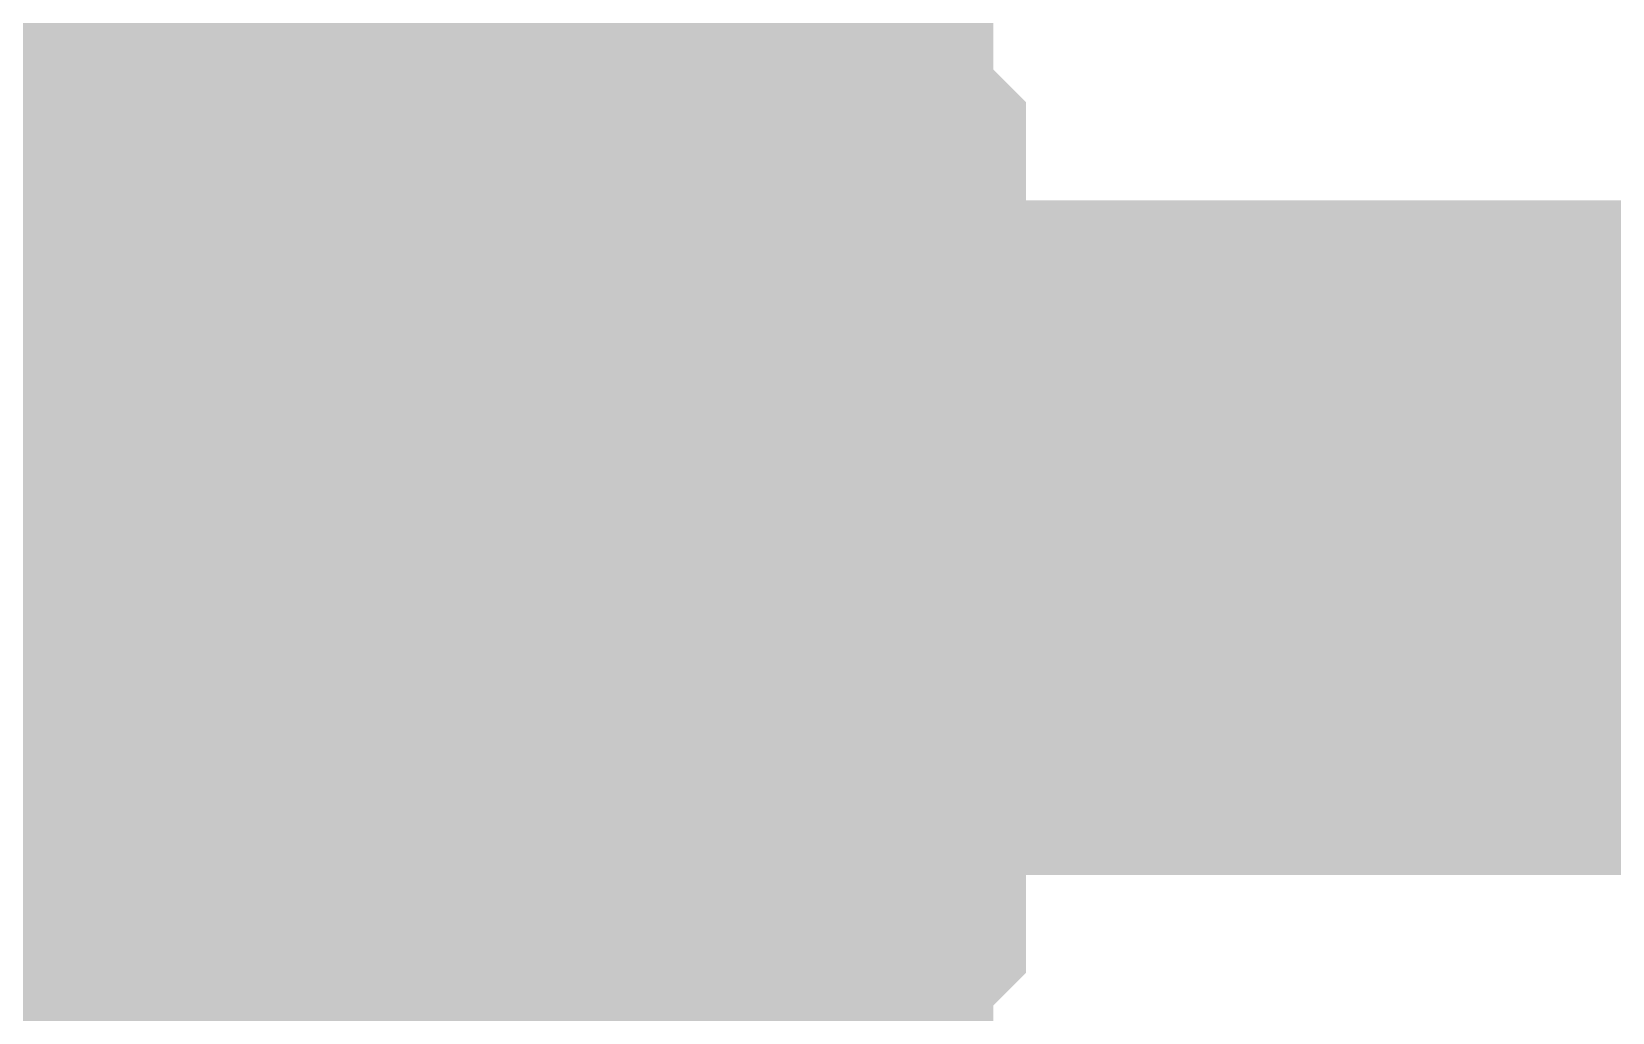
# Model space of a CAD drawing. Header units: inches. Extents: x 0 to 31.5, y 0 to 22.3.
# Drawn here: x 16.50787 to 16.53551, y 7.09138 to 7.10853 of the extents above; entities that cross this region are included whole.
import ezdxf

# ---------------------------------------------------------------- set-up
doc = ezdxf.new("R2010")
doc.units = ezdxf.units.IN
doc.header["$MEASUREMENT"] = 0
doc.layers.add('Sheet', color=255, linetype='Continuous')

msp = doc.modelspace()

# ---------------------------------------------------------------- linework, layer by layer
at = {"layer": 'Sheet'}
for points in [[(16.513615, 7.114614, 0.0118, 0.0118, 0), (16.51419, 7.11404, 0.0118, 0.0118, 0), (16.514764, 7.112891, 0.0118, 0.0118, 0), (16.515338, 7.112317, 0.0118, 0.0118, 0), (16.515912, 7.111743, 0.0118, 0.0118, 0), (16.516486, 7.110594, 0.0118, 0.0118, 0), (16.51706, 7.11002, 0.0118, 0.0118, 0), (16.517635, 7.109446, 0.0118, 0.0118, 0), (16.518209, 7.108297, 0.0118, 0.0118, 0), (16.518209, 7.107149, 0.0118, 0.0118, 0), (16.518783, 7.106574, 0.0118, 0.0118, 0), (16.518783, 7.105426, 0.0118, 0.0118, 0), (16.519357, 7.104852, 0.0118, 0.0118, 0), (16.519357, 7.103703, 0.0118, 0.0118, 0), (16.519931, 7.102555, 0.0118, 0.0118, 0), (16.519931, 7.10198, 0.0118, 0.0118, 0), (16.519931, 7.100832, 0.0118, 0.0118, 0), (16.519931, 7.099683, 0.0118, 0.0118, 0)], [(16.513615, 7.114614, 0.0118, 0.0118, 0), (16.51419, 7.11404, 0.0118, 0.0118, 0), (16.514764, 7.112891, 0.0118, 0.0118, 0), (16.515338, 7.112317, 0.0118, 0.0118, 0), (16.515912, 7.111743, 0.0118, 0.0118, 0), (16.516486, 7.110594, 0.0118, 0.0118, 0), (16.51706, 7.11002, 0.0118, 0.0118, 0), (16.517635, 7.109446, 0.0118, 0.0118, 0), (16.518209, 7.108297, 0.0118, 0.0118, 0), (16.518209, 7.107149, 0.0118, 0.0118, 0), (16.518783, 7.106574, 0.0118, 0.0118, 0), (16.518783, 7.105426, 0.0118, 0.0118, 0), (16.519357, 7.104852, 0.0118, 0.0118, 0), (16.519357, 7.103703, 0.0118, 0.0118, 0), (16.519931, 7.102555, 0.0118, 0.0118, 0), (16.519931, 7.10198, 0.0118, 0.0118, 0), (16.519931, 7.100832, 0.0118, 0.0118, 0), (16.519931, 7.099683, 0.0118, 0.0118, 0)], [(16.513615, 7.114614, 0.0118, 0.0118, 0), (16.51419, 7.11404, 0.0118, 0.0118, 0), (16.514764, 7.112891, 0.0118, 0.0118, 0), (16.515338, 7.112317, 0.0118, 0.0118, 0), (16.515912, 7.111743, 0.0118, 0.0118, 0), (16.516486, 7.110594, 0.0118, 0.0118, 0), (16.51706, 7.11002, 0.0118, 0.0118, 0), (16.517635, 7.109446, 0.0118, 0.0118, 0), (16.518209, 7.108297, 0.0118, 0.0118, 0), (16.518209, 7.107149, 0.0118, 0.0118, 0), (16.518783, 7.106574, 0.0118, 0.0118, 0), (16.518783, 7.105426, 0.0118, 0.0118, 0), (16.519357, 7.104852, 0.0118, 0.0118, 0), (16.519357, 7.103703, 0.0118, 0.0118, 0), (16.519931, 7.102555, 0.0118, 0.0118, 0), (16.519931, 7.10198, 0.0118, 0.0118, 0), (16.519931, 7.100832, 0.0118, 0.0118, 0), (16.519931, 7.099683, 0.0118, 0.0118, 0)], [(16.513615, 7.114614, 0.0118, 0.0118, 0), (16.51419, 7.11404, 0.0118, 0.0118, 0), (16.514764, 7.112891, 0.0118, 0.0118, 0), (16.515338, 7.112317, 0.0118, 0.0118, 0), (16.515912, 7.111743, 0.0118, 0.0118, 0), (16.516486, 7.110594, 0.0118, 0.0118, 0), (16.51706, 7.11002, 0.0118, 0.0118, 0), (16.517635, 7.109446, 0.0118, 0.0118, 0), (16.518209, 7.108297, 0.0118, 0.0118, 0), (16.518209, 7.107149, 0.0118, 0.0118, 0), (16.518783, 7.106574, 0.0118, 0.0118, 0), (16.518783, 7.105426, 0.0118, 0.0118, 0), (16.519357, 7.104852, 0.0118, 0.0118, 0), (16.519357, 7.103703, 0.0118, 0.0118, 0), (16.519931, 7.102555, 0.0118, 0.0118, 0), (16.519931, 7.10198, 0.0118, 0.0118, 0), (16.519931, 7.100832, 0.0118, 0.0118, 0), (16.519931, 7.099683, 0.0118, 0.0118, 0)], [(16.513615, 7.114614, 0.0118, 0.0118, 0), (16.51419, 7.11404, 0.0118, 0.0118, 0), (16.514764, 7.112891, 0.0118, 0.0118, 0), (16.515338, 7.112317, 0.0118, 0.0118, 0), (16.515912, 7.111743, 0.0118, 0.0118, 0), (16.516486, 7.110594, 0.0118, 0.0118, 0), (16.51706, 7.11002, 0.0118, 0.0118, 0), (16.517635, 7.109446, 0.0118, 0.0118, 0), (16.518209, 7.108297, 0.0118, 0.0118, 0), (16.518209, 7.107149, 0.0118, 0.0118, 0), (16.518783, 7.106574, 0.0118, 0.0118, 0), (16.518783, 7.105426, 0.0118, 0.0118, 0), (16.519357, 7.104852, 0.0118, 0.0118, 0), (16.519357, 7.103703, 0.0118, 0.0118, 0), (16.519931, 7.102555, 0.0118, 0.0118, 0), (16.519931, 7.10198, 0.0118, 0.0118, 0), (16.519931, 7.100832, 0.0118, 0.0118, 0), (16.519931, 7.099683, 0.0118, 0.0118, 0)], [(16.513615, 7.114614, 0.0118, 0.0118, 0), (16.51419, 7.11404, 0.0118, 0.0118, 0), (16.514764, 7.112891, 0.0118, 0.0118, 0), (16.515338, 7.112317, 0.0118, 0.0118, 0), (16.515912, 7.111743, 0.0118, 0.0118, 0), (16.516486, 7.110594, 0.0118, 0.0118, 0), (16.51706, 7.11002, 0.0118, 0.0118, 0), (16.517635, 7.109446, 0.0118, 0.0118, 0), (16.518209, 7.108297, 0.0118, 0.0118, 0), (16.518209, 7.107149, 0.0118, 0.0118, 0), (16.518783, 7.106574, 0.0118, 0.0118, 0), (16.518783, 7.105426, 0.0118, 0.0118, 0), (16.519357, 7.104852, 0.0118, 0.0118, 0), (16.519357, 7.103703, 0.0118, 0.0118, 0), (16.519931, 7.102555, 0.0118, 0.0118, 0), (16.519931, 7.10198, 0.0118, 0.0118, 0), (16.519931, 7.100832, 0.0118, 0.0118, 0), (16.519931, 7.099683, 0.0118, 0.0118, 0)], [(16.513615, 7.114614, 0.0118, 0.0118, 0), (16.51419, 7.11404, 0.0118, 0.0118, 0), (16.514764, 7.112891, 0.0118, 0.0118, 0), (16.515338, 7.112317, 0.0118, 0.0118, 0), (16.515912, 7.111743, 0.0118, 0.0118, 0), (16.516486, 7.110594, 0.0118, 0.0118, 0), (16.51706, 7.11002, 0.0118, 0.0118, 0), (16.517635, 7.109446, 0.0118, 0.0118, 0), (16.518209, 7.108297, 0.0118, 0.0118, 0), (16.518209, 7.107149, 0.0118, 0.0118, 0), (16.518783, 7.106574, 0.0118, 0.0118, 0), (16.518783, 7.105426, 0.0118, 0.0118, 0), (16.519357, 7.104852, 0.0118, 0.0118, 0), (16.519357, 7.103703, 0.0118, 0.0118, 0), (16.519931, 7.102555, 0.0118, 0.0118, 0), (16.519931, 7.10198, 0.0118, 0.0118, 0), (16.519931, 7.100832, 0.0118, 0.0118, 0), (16.519931, 7.099683, 0.0118, 0.0118, 0)], [(16.513615, 7.114614, 0.0118, 0.0118, 0), (16.51419, 7.11404, 0.0118, 0.0118, 0), (16.514764, 7.112891, 0.0118, 0.0118, 0), (16.515338, 7.112317, 0.0118, 0.0118, 0), (16.515912, 7.111743, 0.0118, 0.0118, 0), (16.516486, 7.110594, 0.0118, 0.0118, 0), (16.51706, 7.11002, 0.0118, 0.0118, 0), (16.517635, 7.109446, 0.0118, 0.0118, 0), (16.518209, 7.108297, 0.0118, 0.0118, 0), (16.518209, 7.107149, 0.0118, 0.0118, 0), (16.518783, 7.106574, 0.0118, 0.0118, 0), (16.518783, 7.105426, 0.0118, 0.0118, 0), (16.519357, 7.104852, 0.0118, 0.0118, 0), (16.519357, 7.103703, 0.0118, 0.0118, 0), (16.519931, 7.102555, 0.0118, 0.0118, 0), (16.519931, 7.10198, 0.0118, 0.0118, 0), (16.519931, 7.100832, 0.0118, 0.0118, 0), (16.519931, 7.099683, 0.0118, 0.0118, 0)], [(16.516486, 7.110594, 0.0039, 0.0039, 0), (16.51706, 7.11002, 0.0039, 0.0039, 0), (16.517635, 7.109446, 0.0039, 0.0039, 0), (16.518209, 7.108297, 0.0039, 0.0039, 0), (16.518209, 7.107149, 0.0039, 0.0039, 0), (16.518783, 7.106574, 0.0039, 0.0039, 0), (16.518783, 7.105426, 0.0039, 0.0039, 0), (16.519357, 7.104852, 0.0039, 0.0039, 0), (16.519357, 7.103703, 0.0039, 0.0039, 0), (16.519931, 7.102555, 0.0039, 0.0039, 0), (16.519931, 7.10198, 0.0039, 0.0039, 0), (16.519931, 7.100832, 0.0039, 0.0039, 0), (16.519931, 7.099683, 0.0039, 0.0039, 0)], [(16.516486, 7.110594, 0.0039, 0.0039, 0), (16.51706, 7.11002, 0.0039, 0.0039, 0), (16.517635, 7.109446, 0.0039, 0.0039, 0), (16.518209, 7.108297, 0.0039, 0.0039, 0), (16.518209, 7.107149, 0.0039, 0.0039, 0), (16.518783, 7.106574, 0.0039, 0.0039, 0), (16.518783, 7.105426, 0.0039, 0.0039, 0), (16.519357, 7.104852, 0.0039, 0.0039, 0), (16.519357, 7.103703, 0.0039, 0.0039, 0), (16.519931, 7.102555, 0.0039, 0.0039, 0), (16.519931, 7.10198, 0.0039, 0.0039, 0), (16.519931, 7.100832, 0.0039, 0.0039, 0), (16.519931, 7.099683, 0.0039, 0.0039, 0)], [(16.516486, 7.110594, 0.0039, 0.0039, 0), (16.51706, 7.11002, 0.0039, 0.0039, 0), (16.517635, 7.109446, 0.0039, 0.0039, 0), (16.518209, 7.108297, 0.0039, 0.0039, 0), (16.518209, 7.107149, 0.0039, 0.0039, 0), (16.518783, 7.106574, 0.0039, 0.0039, 0), (16.518783, 7.105426, 0.0039, 0.0039, 0), (16.519357, 7.104852, 0.0039, 0.0039, 0), (16.519357, 7.103703, 0.0039, 0.0039, 0), (16.519931, 7.102555, 0.0039, 0.0039, 0), (16.519931, 7.10198, 0.0039, 0.0039, 0), (16.519931, 7.100832, 0.0039, 0.0039, 0), (16.519931, 7.099683, 0.0039, 0.0039, 0)], [(16.516486, 7.110594, 0.0039, 0.0039, 0), (16.51706, 7.11002, 0.0039, 0.0039, 0), (16.517635, 7.109446, 0.0039, 0.0039, 0), (16.518209, 7.108297, 0.0039, 0.0039, 0), (16.518209, 7.107149, 0.0039, 0.0039, 0), (16.518783, 7.106574, 0.0039, 0.0039, 0), (16.518783, 7.105426, 0.0039, 0.0039, 0), (16.519357, 7.104852, 0.0039, 0.0039, 0), (16.519357, 7.103703, 0.0039, 0.0039, 0), (16.519931, 7.102555, 0.0039, 0.0039, 0), (16.519931, 7.10198, 0.0039, 0.0039, 0), (16.519931, 7.100832, 0.0039, 0.0039, 0), (16.519931, 7.099683, 0.0039, 0.0039, 0)], [(16.516486, 7.110594, 0.0039, 0.0039, 0), (16.51706, 7.11002, 0.0039, 0.0039, 0), (16.517635, 7.109446, 0.0039, 0.0039, 0), (16.518209, 7.108297, 0.0039, 0.0039, 0), (16.518209, 7.107149, 0.0039, 0.0039, 0), (16.518783, 7.106574, 0.0039, 0.0039, 0), (16.518783, 7.105426, 0.0039, 0.0039, 0), (16.519357, 7.104852, 0.0039, 0.0039, 0), (16.519357, 7.103703, 0.0039, 0.0039, 0), (16.519931, 7.102555, 0.0039, 0.0039, 0), (16.519931, 7.10198, 0.0039, 0.0039, 0), (16.519931, 7.100832, 0.0039, 0.0039, 0), (16.519931, 7.099683, 0.0039, 0.0039, 0)], [(16.516486, 7.110594, 0.0039, 0.0039, 0), (16.51706, 7.11002, 0.0039, 0.0039, 0), (16.517635, 7.109446, 0.0039, 0.0039, 0), (16.518209, 7.108297, 0.0039, 0.0039, 0), (16.518209, 7.107149, 0.0039, 0.0039, 0), (16.518783, 7.106574, 0.0039, 0.0039, 0), (16.518783, 7.105426, 0.0039, 0.0039, 0), (16.519357, 7.104852, 0.0039, 0.0039, 0), (16.519357, 7.103703, 0.0039, 0.0039, 0), (16.519931, 7.102555, 0.0039, 0.0039, 0), (16.519931, 7.10198, 0.0039, 0.0039, 0), (16.519931, 7.100832, 0.0039, 0.0039, 0), (16.519931, 7.099683, 0.0039, 0.0039, 0)], [(16.516486, 7.110594, 0.0039, 0.0039, 0), (16.51706, 7.11002, 0.0039, 0.0039, 0), (16.517635, 7.109446, 0.0039, 0.0039, 0), (16.518209, 7.108297, 0.0039, 0.0039, 0), (16.518209, 7.107149, 0.0039, 0.0039, 0), (16.518783, 7.106574, 0.0039, 0.0039, 0), (16.518783, 7.105426, 0.0039, 0.0039, 0), (16.519357, 7.104852, 0.0039, 0.0039, 0), (16.519357, 7.103703, 0.0039, 0.0039, 0), (16.519931, 7.102555, 0.0039, 0.0039, 0), (16.519931, 7.10198, 0.0039, 0.0039, 0), (16.519931, 7.100832, 0.0039, 0.0039, 0), (16.519931, 7.099683, 0.0039, 0.0039, 0)], [(16.516486, 7.110594, 0.0039, 0.0039, 0), (16.51706, 7.11002, 0.0039, 0.0039, 0), (16.517635, 7.109446, 0.0039, 0.0039, 0), (16.518209, 7.108297, 0.0039, 0.0039, 0), (16.518209, 7.107149, 0.0039, 0.0039, 0), (16.518783, 7.106574, 0.0039, 0.0039, 0), (16.518783, 7.105426, 0.0039, 0.0039, 0), (16.519357, 7.104852, 0.0039, 0.0039, 0), (16.519357, 7.103703, 0.0039, 0.0039, 0), (16.519931, 7.102555, 0.0039, 0.0039, 0), (16.519931, 7.10198, 0.0039, 0.0039, 0), (16.519931, 7.100832, 0.0039, 0.0039, 0), (16.519931, 7.099683, 0.0039, 0.0039, 0)], [(16.499836, 7.099683, 0.0118, 0.0118, 0), (17.300197, 7.099683, 0.0118, 0.0118, 0)], [(16.519931, 7.099683, 0.0118, 0.0118, 0), (16.519931, 7.098535, 0.0118, 0.0118, 0), (16.519931, 7.097386, 0.0118, 0.0118, 0), (16.519931, 7.096812, 0.0118, 0.0118, 0), (16.519357, 7.095663, 0.0118, 0.0118, 0), (16.519357, 7.094515, 0.0118, 0.0118, 0), (16.518783, 7.093941, 0.0118, 0.0118, 0), (16.518783, 7.092792, 0.0118, 0.0118, 0), (16.518209, 7.092218, 0.0118, 0.0118, 0), (16.518209, 7.091069, 0.0118, 0.0118, 0), (16.517635, 7.089921, 0.0118, 0.0118, 0), (16.51706, 7.089346, 0.0118, 0.0118, 0), (16.516486, 7.088772, 0.0118, 0.0118, 0), (16.515912, 7.087624, 0.0118, 0.0118, 0), (16.515338, 7.087049, 0.0118, 0.0118, 0), (16.514764, 7.086475, 0.0118, 0.0118, 0), (16.51419, 7.085327, 0.0118, 0.0118, 0)], [(16.519931, 7.099683, 0.0118, 0.0118, 0), (16.519931, 7.098535, 0.0118, 0.0118, 0), (16.519931, 7.097386, 0.0118, 0.0118, 0), (16.519931, 7.096812, 0.0118, 0.0118, 0), (16.519357, 7.095663, 0.0118, 0.0118, 0), (16.519357, 7.094515, 0.0118, 0.0118, 0), (16.518783, 7.093941, 0.0118, 0.0118, 0), (16.518783, 7.092792, 0.0118, 0.0118, 0), (16.518209, 7.092218, 0.0118, 0.0118, 0), (16.518209, 7.091069, 0.0118, 0.0118, 0), (16.517635, 7.089921, 0.0118, 0.0118, 0), (16.51706, 7.089346, 0.0118, 0.0118, 0), (16.516486, 7.088772, 0.0118, 0.0118, 0), (16.515912, 7.087624, 0.0118, 0.0118, 0), (16.515338, 7.087049, 0.0118, 0.0118, 0), (16.514764, 7.086475, 0.0118, 0.0118, 0), (16.51419, 7.085327, 0.0118, 0.0118, 0)], [(16.519931, 7.099683, 0.0118, 0.0118, 0), (16.519931, 7.098535, 0.0118, 0.0118, 0), (16.519931, 7.097386, 0.0118, 0.0118, 0), (16.519931, 7.096812, 0.0118, 0.0118, 0), (16.519357, 7.095663, 0.0118, 0.0118, 0), (16.519357, 7.094515, 0.0118, 0.0118, 0), (16.518783, 7.093941, 0.0118, 0.0118, 0), (16.518783, 7.092792, 0.0118, 0.0118, 0), (16.518209, 7.092218, 0.0118, 0.0118, 0), (16.518209, 7.091069, 0.0118, 0.0118, 0), (16.517635, 7.089921, 0.0118, 0.0118, 0), (16.51706, 7.089346, 0.0118, 0.0118, 0), (16.516486, 7.088772, 0.0118, 0.0118, 0), (16.515912, 7.087624, 0.0118, 0.0118, 0), (16.515338, 7.087049, 0.0118, 0.0118, 0), (16.514764, 7.086475, 0.0118, 0.0118, 0), (16.51419, 7.085327, 0.0118, 0.0118, 0)], [(16.519931, 7.099683, 0.0118, 0.0118, 0), (16.519931, 7.098535, 0.0118, 0.0118, 0), (16.519931, 7.097386, 0.0118, 0.0118, 0), (16.519931, 7.096812, 0.0118, 0.0118, 0), (16.519357, 7.095663, 0.0118, 0.0118, 0), (16.519357, 7.094515, 0.0118, 0.0118, 0), (16.518783, 7.093941, 0.0118, 0.0118, 0), (16.518783, 7.092792, 0.0118, 0.0118, 0), (16.518209, 7.092218, 0.0118, 0.0118, 0), (16.518209, 7.091069, 0.0118, 0.0118, 0), (16.517635, 7.089921, 0.0118, 0.0118, 0), (16.51706, 7.089346, 0.0118, 0.0118, 0), (16.516486, 7.088772, 0.0118, 0.0118, 0), (16.515912, 7.087624, 0.0118, 0.0118, 0), (16.515338, 7.087049, 0.0118, 0.0118, 0), (16.514764, 7.086475, 0.0118, 0.0118, 0), (16.51419, 7.085327, 0.0118, 0.0118, 0)], [(16.519931, 7.099683, 0.0118, 0.0118, 0), (16.519931, 7.098535, 0.0118, 0.0118, 0), (16.519931, 7.097386, 0.0118, 0.0118, 0), (16.519931, 7.096812, 0.0118, 0.0118, 0), (16.519357, 7.095663, 0.0118, 0.0118, 0), (16.519357, 7.094515, 0.0118, 0.0118, 0), (16.518783, 7.093941, 0.0118, 0.0118, 0), (16.518783, 7.092792, 0.0118, 0.0118, 0), (16.518209, 7.092218, 0.0118, 0.0118, 0), (16.518209, 7.091069, 0.0118, 0.0118, 0), (16.517635, 7.089921, 0.0118, 0.0118, 0), (16.51706, 7.089346, 0.0118, 0.0118, 0), (16.516486, 7.088772, 0.0118, 0.0118, 0), (16.515912, 7.087624, 0.0118, 0.0118, 0), (16.515338, 7.087049, 0.0118, 0.0118, 0), (16.514764, 7.086475, 0.0118, 0.0118, 0), (16.51419, 7.085327, 0.0118, 0.0118, 0)], [(16.519931, 7.099683, 0.0118, 0.0118, 0), (16.519931, 7.098535, 0.0118, 0.0118, 0), (16.519931, 7.097386, 0.0118, 0.0118, 0), (16.519931, 7.096812, 0.0118, 0.0118, 0), (16.519357, 7.095663, 0.0118, 0.0118, 0), (16.519357, 7.094515, 0.0118, 0.0118, 0), (16.518783, 7.093941, 0.0118, 0.0118, 0), (16.518783, 7.092792, 0.0118, 0.0118, 0), (16.518209, 7.092218, 0.0118, 0.0118, 0), (16.518209, 7.091069, 0.0118, 0.0118, 0), (16.517635, 7.089921, 0.0118, 0.0118, 0), (16.51706, 7.089346, 0.0118, 0.0118, 0), (16.516486, 7.088772, 0.0118, 0.0118, 0), (16.515912, 7.087624, 0.0118, 0.0118, 0), (16.515338, 7.087049, 0.0118, 0.0118, 0), (16.514764, 7.086475, 0.0118, 0.0118, 0), (16.51419, 7.085327, 0.0118, 0.0118, 0)], [(16.519931, 7.099683, 0.0118, 0.0118, 0), (16.519931, 7.098535, 0.0118, 0.0118, 0), (16.519931, 7.097386, 0.0118, 0.0118, 0), (16.519931, 7.096812, 0.0118, 0.0118, 0), (16.519357, 7.095663, 0.0118, 0.0118, 0), (16.519357, 7.094515, 0.0118, 0.0118, 0), (16.518783, 7.093941, 0.0118, 0.0118, 0), (16.518783, 7.092792, 0.0118, 0.0118, 0), (16.518209, 7.092218, 0.0118, 0.0118, 0), (16.518209, 7.091069, 0.0118, 0.0118, 0), (16.517635, 7.089921, 0.0118, 0.0118, 0), (16.51706, 7.089346, 0.0118, 0.0118, 0), (16.516486, 7.088772, 0.0118, 0.0118, 0), (16.515912, 7.087624, 0.0118, 0.0118, 0), (16.515338, 7.087049, 0.0118, 0.0118, 0), (16.514764, 7.086475, 0.0118, 0.0118, 0), (16.51419, 7.085327, 0.0118, 0.0118, 0)], [(16.519931, 7.099683, 0.0118, 0.0118, 0), (16.519931, 7.098535, 0.0118, 0.0118, 0), (16.519931, 7.097386, 0.0118, 0.0118, 0), (16.519931, 7.096812, 0.0118, 0.0118, 0), (16.519357, 7.095663, 0.0118, 0.0118, 0), (16.519357, 7.094515, 0.0118, 0.0118, 0), (16.518783, 7.093941, 0.0118, 0.0118, 0), (16.518783, 7.092792, 0.0118, 0.0118, 0), (16.518209, 7.092218, 0.0118, 0.0118, 0), (16.518209, 7.091069, 0.0118, 0.0118, 0), (16.517635, 7.089921, 0.0118, 0.0118, 0), (16.51706, 7.089346, 0.0118, 0.0118, 0), (16.516486, 7.088772, 0.0118, 0.0118, 0), (16.515912, 7.087624, 0.0118, 0.0118, 0), (16.515338, 7.087049, 0.0118, 0.0118, 0), (16.514764, 7.086475, 0.0118, 0.0118, 0), (16.51419, 7.085327, 0.0118, 0.0118, 0)], [(16.519931, 7.099683, 0.0118, 0.0118, 0), (16.519931, 7.099683, 0.0118, 0.0118, 0), (16.519931, 7.099683, 0.0118, 0.0118, 0), (16.519931, 7.099683, 0.0118, 0.0118, 0), (16.519931, 7.099683, 0.0118, 0.0118, 0), (16.519931, 7.099683, 0.0118, 0.0118, 0), (16.519931, 7.099683, 0.0118, 0.0118, 0), (16.519931, 7.099683, 0.0118, 0.0118, 0), (16.519931, 7.099683, 0.0118, 0.0118, 0), (16.519931, 7.099683, 0.0118, 0.0118, 0), (16.519931, 7.099683, 0.0118, 0.0118, 0), (16.519931, 7.099683, 0.0118, 0.0118, 0), (16.519931, 7.099683, 0.0118, 0.0118, 0), (16.519931, 7.099683, 0.0118, 0.0118, 0), (16.519931, 7.099683, 0.0118, 0.0118, 0), (16.519931, 7.099683, 0.0118, 0.0118, 0), (16.519931, 7.099683, 0.0118, 0.0118, 0), (16.519931, 7.099683, 0.0118, 0.0118, 0), (16.519931, 7.099683, 0.0118, 0.0118, 0), (16.519931, 7.099683, 0.0118, 0.0118, 0), (16.519931, 7.099683, 0.0118, 0.0118, 0), (16.519931, 7.099683, 0.0118, 0.0118, 0), (16.519931, 7.099683, 0.0118, 0.0118, 0), (16.519931, 7.099683, 0.0118, 0.0118, 0), (16.519931, 7.099683, 0.0118, 0.0118, 0), (16.519931, 7.099683, 0.0118, 0.0118, 0), (16.519931, 7.099683, 0.0118, 0.0118, 0), (16.519931, 7.099683, 0.0118, 0.0118, 0), (16.519931, 7.099683, 0.0118, 0.0118, 0), (16.519931, 7.099683, 0.0118, 0.0118, 0), (16.519931, 7.099683, 0.0118, 0.0118, 0), (16.519931, 7.099683, 0.0118, 0.0118, 0), (16.519931, 7.099683, 0.0118, 0.0118, 0)], [(16.519931, 7.099683, 0.0118, 0.0118, 0), (16.519931, 7.099683, 0.0118, 0.0118, 0)], [(16.519931, 7.099683, 0.0118, 0.0118, 0), (16.519931, 7.099683, 0.0118, 0.0118, 0), (16.519931, 7.099683, 0.0118, 0.0118, 0), (16.519931, 7.099683, 0.0118, 0.0118, 0), (16.519931, 7.099683, 0.0118, 0.0118, 0), (16.519931, 7.099683, 0.0118, 0.0118, 0), (16.519931, 7.099683, 0.0118, 0.0118, 0), (16.519931, 7.099683, 0.0118, 0.0118, 0), (16.519931, 7.099683, 0.0118, 0.0118, 0), (16.519931, 7.099683, 0.0118, 0.0118, 0), (16.519931, 7.099683, 0.0118, 0.0118, 0), (16.519931, 7.099683, 0.0118, 0.0118, 0), (16.519931, 7.099683, 0.0118, 0.0118, 0), (16.519931, 7.099683, 0.0118, 0.0118, 0), (16.519931, 7.099683, 0.0118, 0.0118, 0), (16.519931, 7.099683, 0.0118, 0.0118, 0), (16.519931, 7.099683, 0.0118, 0.0118, 0), (16.519931, 7.099683, 0.0118, 0.0118, 0), (16.519931, 7.099683, 0.0118, 0.0118, 0), (16.519931, 7.099683, 0.0118, 0.0118, 0), (16.519931, 7.099683, 0.0118, 0.0118, 0), (16.519931, 7.099683, 0.0118, 0.0118, 0), (16.519931, 7.099683, 0.0118, 0.0118, 0), (16.519931, 7.099683, 0.0118, 0.0118, 0), (16.519931, 7.099683, 0.0118, 0.0118, 0), (16.519931, 7.099683, 0.0118, 0.0118, 0), (16.519931, 7.099683, 0.0118, 0.0118, 0), (16.519931, 7.099683, 0.0118, 0.0118, 0), (16.519931, 7.099683, 0.0118, 0.0118, 0), (16.519931, 7.099683, 0.0118, 0.0118, 0), (16.519931, 7.099683, 0.0118, 0.0118, 0), (16.519931, 7.099683, 0.0118, 0.0118, 0), (16.519931, 7.099683, 0.0118, 0.0118, 0)], [(16.519931, 7.099683, 0.0118, 0.0118, 0), (16.519931, 7.099683, 0.0118, 0.0118, 0)], [(16.519931, 7.099683, 0.0118, 0.0118, 0), (16.519931, 7.099683, 0.0118, 0.0118, 0), (16.519931, 7.099683, 0.0118, 0.0118, 0), (16.519931, 7.099683, 0.0118, 0.0118, 0), (16.519931, 7.099683, 0.0118, 0.0118, 0), (16.519931, 7.099683, 0.0118, 0.0118, 0), (16.519931, 7.099683, 0.0118, 0.0118, 0), (16.519931, 7.099683, 0.0118, 0.0118, 0), (16.519931, 7.099683, 0.0118, 0.0118, 0), (16.519931, 7.099683, 0.0118, 0.0118, 0), (16.519931, 7.099683, 0.0118, 0.0118, 0), (16.519931, 7.099683, 0.0118, 0.0118, 0), (16.519931, 7.099683, 0.0118, 0.0118, 0), (16.519931, 7.099683, 0.0118, 0.0118, 0), (16.519931, 7.099683, 0.0118, 0.0118, 0), (16.519931, 7.099683, 0.0118, 0.0118, 0), (16.519931, 7.099683, 0.0118, 0.0118, 0), (16.519931, 7.099683, 0.0118, 0.0118, 0), (16.519931, 7.099683, 0.0118, 0.0118, 0), (16.519931, 7.099683, 0.0118, 0.0118, 0), (16.519931, 7.099683, 0.0118, 0.0118, 0), (16.519931, 7.099683, 0.0118, 0.0118, 0), (16.519931, 7.099683, 0.0118, 0.0118, 0), (16.519931, 7.099683, 0.0118, 0.0118, 0), (16.519931, 7.099683, 0.0118, 0.0118, 0), (16.519931, 7.099683, 0.0118, 0.0118, 0), (16.519931, 7.099683, 0.0118, 0.0118, 0), (16.519931, 7.099683, 0.0118, 0.0118, 0), (16.519931, 7.099683, 0.0118, 0.0118, 0), (16.519931, 7.099683, 0.0118, 0.0118, 0), (16.519931, 7.099683, 0.0118, 0.0118, 0), (16.519931, 7.099683, 0.0118, 0.0118, 0), (16.519931, 7.099683, 0.0118, 0.0118, 0)], [(16.519931, 7.099683, 0.0118, 0.0118, 0), (16.519931, 7.099683, 0.0118, 0.0118, 0)], [(16.519931, 7.099683, 0.0118, 0.0118, 0), (16.519931, 7.099683, 0.0118, 0.0118, 0), (16.519931, 7.099683, 0.0118, 0.0118, 0), (16.519931, 7.099683, 0.0118, 0.0118, 0), (16.519931, 7.099683, 0.0118, 0.0118, 0), (16.519931, 7.099683, 0.0118, 0.0118, 0), (16.519931, 7.099683, 0.0118, 0.0118, 0), (16.519931, 7.099683, 0.0118, 0.0118, 0), (16.519931, 7.099683, 0.0118, 0.0118, 0), (16.519931, 7.099683, 0.0118, 0.0118, 0), (16.519931, 7.099683, 0.0118, 0.0118, 0), (16.519931, 7.099683, 0.0118, 0.0118, 0), (16.519931, 7.099683, 0.0118, 0.0118, 0), (16.519931, 7.099683, 0.0118, 0.0118, 0), (16.519931, 7.099683, 0.0118, 0.0118, 0), (16.519931, 7.099683, 0.0118, 0.0118, 0), (16.519931, 7.099683, 0.0118, 0.0118, 0), (16.519931, 7.099683, 0.0118, 0.0118, 0), (16.519931, 7.099683, 0.0118, 0.0118, 0), (16.519931, 7.099683, 0.0118, 0.0118, 0), (16.519931, 7.099683, 0.0118, 0.0118, 0), (16.519931, 7.099683, 0.0118, 0.0118, 0), (16.519931, 7.099683, 0.0118, 0.0118, 0), (16.519931, 7.099683, 0.0118, 0.0118, 0), (16.519931, 7.099683, 0.0118, 0.0118, 0), (16.519931, 7.099683, 0.0118, 0.0118, 0), (16.519931, 7.099683, 0.0118, 0.0118, 0), (16.519931, 7.099683, 0.0118, 0.0118, 0), (16.519931, 7.099683, 0.0118, 0.0118, 0), (16.519931, 7.099683, 0.0118, 0.0118, 0), (16.519931, 7.099683, 0.0118, 0.0118, 0), (16.519931, 7.099683, 0.0118, 0.0118, 0), (16.519931, 7.099683, 0.0118, 0.0118, 0)], [(16.519931, 7.099683, 0.0118, 0.0118, 0), (16.519931, 7.099683, 0.0118, 0.0118, 0)], [(16.519931, 7.099683, 0.0118, 0.0118, 0), (16.519931, 7.099683, 0.0118, 0.0118, 0), (16.519931, 7.099683, 0.0118, 0.0118, 0), (16.519931, 7.099683, 0.0118, 0.0118, 0), (16.519931, 7.099683, 0.0118, 0.0118, 0), (16.519931, 7.099683, 0.0118, 0.0118, 0), (16.519931, 7.099683, 0.0118, 0.0118, 0), (16.519931, 7.099683, 0.0118, 0.0118, 0), (16.519931, 7.099683, 0.0118, 0.0118, 0), (16.519931, 7.099683, 0.0118, 0.0118, 0), (16.519931, 7.099683, 0.0118, 0.0118, 0), (16.519931, 7.099683, 0.0118, 0.0118, 0), (16.519931, 7.099683, 0.0118, 0.0118, 0), (16.519931, 7.099683, 0.0118, 0.0118, 0), (16.519931, 7.099683, 0.0118, 0.0118, 0), (16.519931, 7.099683, 0.0118, 0.0118, 0), (16.519931, 7.099683, 0.0118, 0.0118, 0), (16.519931, 7.099683, 0.0118, 0.0118, 0), (16.519931, 7.099683, 0.0118, 0.0118, 0), (16.519931, 7.099683, 0.0118, 0.0118, 0), (16.519931, 7.099683, 0.0118, 0.0118, 0), (16.519931, 7.099683, 0.0118, 0.0118, 0), (16.519931, 7.099683, 0.0118, 0.0118, 0), (16.519931, 7.099683, 0.0118, 0.0118, 0), (16.519931, 7.099683, 0.0118, 0.0118, 0), (16.519931, 7.099683, 0.0118, 0.0118, 0), (16.519931, 7.099683, 0.0118, 0.0118, 0), (16.519931, 7.099683, 0.0118, 0.0118, 0), (16.519931, 7.099683, 0.0118, 0.0118, 0), (16.519931, 7.099683, 0.0118, 0.0118, 0), (16.519931, 7.099683, 0.0118, 0.0118, 0), (16.519931, 7.099683, 0.0118, 0.0118, 0), (16.519931, 7.099683, 0.0118, 0.0118, 0)], [(16.519931, 7.099683, 0.0118, 0.0118, 0), (16.519931, 7.099683, 0.0118, 0.0118, 0)], [(16.519931, 7.099683, 0.0118, 0.0118, 0), (16.519931, 7.099683, 0.0118, 0.0118, 0), (16.519931, 7.099683, 0.0118, 0.0118, 0), (16.519931, 7.099683, 0.0118, 0.0118, 0), (16.519931, 7.099683, 0.0118, 0.0118, 0), (16.519931, 7.099683, 0.0118, 0.0118, 0), (16.519931, 7.099683, 0.0118, 0.0118, 0), (16.519931, 7.099683, 0.0118, 0.0118, 0), (16.519931, 7.099683, 0.0118, 0.0118, 0), (16.519931, 7.099683, 0.0118, 0.0118, 0), (16.519931, 7.099683, 0.0118, 0.0118, 0), (16.519931, 7.099683, 0.0118, 0.0118, 0), (16.519931, 7.099683, 0.0118, 0.0118, 0), (16.519931, 7.099683, 0.0118, 0.0118, 0), (16.519931, 7.099683, 0.0118, 0.0118, 0), (16.519931, 7.099683, 0.0118, 0.0118, 0), (16.519931, 7.099683, 0.0118, 0.0118, 0), (16.519931, 7.099683, 0.0118, 0.0118, 0), (16.519931, 7.099683, 0.0118, 0.0118, 0), (16.519931, 7.099683, 0.0118, 0.0118, 0), (16.519931, 7.099683, 0.0118, 0.0118, 0), (16.519931, 7.099683, 0.0118, 0.0118, 0), (16.519931, 7.099683, 0.0118, 0.0118, 0), (16.519931, 7.099683, 0.0118, 0.0118, 0), (16.519931, 7.099683, 0.0118, 0.0118, 0), (16.519931, 7.099683, 0.0118, 0.0118, 0), (16.519931, 7.099683, 0.0118, 0.0118, 0), (16.519931, 7.099683, 0.0118, 0.0118, 0), (16.519931, 7.099683, 0.0118, 0.0118, 0), (16.519931, 7.099683, 0.0118, 0.0118, 0), (16.519931, 7.099683, 0.0118, 0.0118, 0), (16.519931, 7.099683, 0.0118, 0.0118, 0), (16.519931, 7.099683, 0.0118, 0.0118, 0)], [(16.519931, 7.099683, 0.0118, 0.0118, 0), (16.519931, 7.099683, 0.0118, 0.0118, 0)], [(16.519931, 7.099683, 0.0118, 0.0118, 0), (16.519931, 7.099683, 0.0118, 0.0118, 0), (16.519931, 7.099683, 0.0118, 0.0118, 0), (16.519931, 7.099683, 0.0118, 0.0118, 0), (16.519931, 7.099683, 0.0118, 0.0118, 0), (16.519931, 7.099683, 0.0118, 0.0118, 0), (16.519931, 7.099683, 0.0118, 0.0118, 0), (16.519931, 7.099683, 0.0118, 0.0118, 0), (16.519931, 7.099683, 0.0118, 0.0118, 0), (16.519931, 7.099683, 0.0118, 0.0118, 0), (16.519931, 7.099683, 0.0118, 0.0118, 0), (16.519931, 7.099683, 0.0118, 0.0118, 0), (16.519931, 7.099683, 0.0118, 0.0118, 0), (16.519931, 7.099683, 0.0118, 0.0118, 0), (16.519931, 7.099683, 0.0118, 0.0118, 0), (16.519931, 7.099683, 0.0118, 0.0118, 0), (16.519931, 7.099683, 0.0118, 0.0118, 0), (16.519931, 7.099683, 0.0118, 0.0118, 0), (16.519931, 7.099683, 0.0118, 0.0118, 0), (16.519931, 7.099683, 0.0118, 0.0118, 0), (16.519931, 7.099683, 0.0118, 0.0118, 0), (16.519931, 7.099683, 0.0118, 0.0118, 0), (16.519931, 7.099683, 0.0118, 0.0118, 0), (16.519931, 7.099683, 0.0118, 0.0118, 0), (16.519931, 7.099683, 0.0118, 0.0118, 0), (16.519931, 7.099683, 0.0118, 0.0118, 0), (16.519931, 7.099683, 0.0118, 0.0118, 0), (16.519931, 7.099683, 0.0118, 0.0118, 0), (16.519931, 7.099683, 0.0118, 0.0118, 0), (16.519931, 7.099683, 0.0118, 0.0118, 0), (16.519931, 7.099683, 0.0118, 0.0118, 0), (16.519931, 7.099683, 0.0118, 0.0118, 0), (16.519931, 7.099683, 0.0118, 0.0118, 0)], [(16.519931, 7.099683, 0.0118, 0.0118, 0), (16.519931, 7.099683, 0.0118, 0.0118, 0)], [(16.519931, 7.099683, 0.0118, 0.0118, 0), (16.519931, 7.099683, 0.0118, 0.0118, 0), (16.519931, 7.099683, 0.0118, 0.0118, 0), (16.519931, 7.099683, 0.0118, 0.0118, 0), (16.519931, 7.099683, 0.0118, 0.0118, 0), (16.519931, 7.099683, 0.0118, 0.0118, 0), (16.519931, 7.099683, 0.0118, 0.0118, 0), (16.519931, 7.099683, 0.0118, 0.0118, 0), (16.519931, 7.099683, 0.0118, 0.0118, 0), (16.519931, 7.099683, 0.0118, 0.0118, 0), (16.519931, 7.099683, 0.0118, 0.0118, 0), (16.519931, 7.099683, 0.0118, 0.0118, 0), (16.519931, 7.099683, 0.0118, 0.0118, 0), (16.519931, 7.099683, 0.0118, 0.0118, 0), (16.519931, 7.099683, 0.0118, 0.0118, 0), (16.519931, 7.099683, 0.0118, 0.0118, 0), (16.519931, 7.099683, 0.0118, 0.0118, 0), (16.519931, 7.099683, 0.0118, 0.0118, 0), (16.519931, 7.099683, 0.0118, 0.0118, 0), (16.519931, 7.099683, 0.0118, 0.0118, 0), (16.519931, 7.099683, 0.0118, 0.0118, 0), (16.519931, 7.099683, 0.0118, 0.0118, 0), (16.519931, 7.099683, 0.0118, 0.0118, 0), (16.519931, 7.099683, 0.0118, 0.0118, 0), (16.519931, 7.099683, 0.0118, 0.0118, 0), (16.519931, 7.099683, 0.0118, 0.0118, 0), (16.519931, 7.099683, 0.0118, 0.0118, 0), (16.519931, 7.099683, 0.0118, 0.0118, 0), (16.519931, 7.099683, 0.0118, 0.0118, 0), (16.519931, 7.099683, 0.0118, 0.0118, 0), (16.519931, 7.099683, 0.0118, 0.0118, 0), (16.519931, 7.099683, 0.0118, 0.0118, 0), (16.519931, 7.099683, 0.0118, 0.0118, 0)], [(16.519931, 7.099683, 0.0118, 0.0118, 0), (16.519931, 7.099683, 0.0118, 0.0118, 0)], [(16.519931, 7.099683, 0.0039, 0.0039, 0), (16.519931, 7.098535, 0.0039, 0.0039, 0), (16.519931, 7.097386, 0.0039, 0.0039, 0), (16.519931, 7.096812, 0.0039, 0.0039, 0), (16.519357, 7.095663, 0.0039, 0.0039, 0), (16.519357, 7.094515, 0.0039, 0.0039, 0), (16.518783, 7.093941, 0.0039, 0.0039, 0), (16.518783, 7.092792, 0.0039, 0.0039, 0), (16.518209, 7.092218, 0.0039, 0.0039, 0), (16.518209, 7.091069, 0.0039, 0.0039, 0), (16.517635, 7.089921, 0.0039, 0.0039, 0), (16.51706, 7.089346, 0.0039, 0.0039, 0)], [(16.519931, 7.099683, 0.0039, 0.0039, 0), (16.519931, 7.098535, 0.0039, 0.0039, 0), (16.519931, 7.097386, 0.0039, 0.0039, 0), (16.519931, 7.096812, 0.0039, 0.0039, 0), (16.519357, 7.095663, 0.0039, 0.0039, 0), (16.519357, 7.094515, 0.0039, 0.0039, 0), (16.518783, 7.093941, 0.0039, 0.0039, 0), (16.518783, 7.092792, 0.0039, 0.0039, 0), (16.518209, 7.092218, 0.0039, 0.0039, 0), (16.518209, 7.091069, 0.0039, 0.0039, 0), (16.517635, 7.089921, 0.0039, 0.0039, 0), (16.51706, 7.089346, 0.0039, 0.0039, 0)], [(16.519931, 7.099683, 0.0039, 0.0039, 0), (16.519931, 7.098535, 0.0039, 0.0039, 0), (16.519931, 7.097386, 0.0039, 0.0039, 0), (16.519931, 7.096812, 0.0039, 0.0039, 0), (16.519357, 7.095663, 0.0039, 0.0039, 0), (16.519357, 7.094515, 0.0039, 0.0039, 0), (16.518783, 7.093941, 0.0039, 0.0039, 0), (16.518783, 7.092792, 0.0039, 0.0039, 0), (16.518209, 7.092218, 0.0039, 0.0039, 0), (16.518209, 7.091069, 0.0039, 0.0039, 0), (16.517635, 7.089921, 0.0039, 0.0039, 0), (16.51706, 7.089346, 0.0039, 0.0039, 0)], [(16.519931, 7.099683, 0.0039, 0.0039, 0), (16.519931, 7.098535, 0.0039, 0.0039, 0), (16.519931, 7.097386, 0.0039, 0.0039, 0), (16.519931, 7.096812, 0.0039, 0.0039, 0), (16.519357, 7.095663, 0.0039, 0.0039, 0), (16.519357, 7.094515, 0.0039, 0.0039, 0), (16.518783, 7.093941, 0.0039, 0.0039, 0), (16.518783, 7.092792, 0.0039, 0.0039, 0), (16.518209, 7.092218, 0.0039, 0.0039, 0), (16.518209, 7.091069, 0.0039, 0.0039, 0), (16.517635, 7.089921, 0.0039, 0.0039, 0), (16.51706, 7.089346, 0.0039, 0.0039, 0)], [(16.519931, 7.099683, 0.0039, 0.0039, 0), (16.519931, 7.098535, 0.0039, 0.0039, 0), (16.519931, 7.097386, 0.0039, 0.0039, 0), (16.519931, 7.096812, 0.0039, 0.0039, 0), (16.519357, 7.095663, 0.0039, 0.0039, 0), (16.519357, 7.094515, 0.0039, 0.0039, 0), (16.518783, 7.093941, 0.0039, 0.0039, 0), (16.518783, 7.092792, 0.0039, 0.0039, 0), (16.518209, 7.092218, 0.0039, 0.0039, 0), (16.518209, 7.091069, 0.0039, 0.0039, 0), (16.517635, 7.089921, 0.0039, 0.0039, 0), (16.51706, 7.089346, 0.0039, 0.0039, 0)], [(16.519931, 7.099683, 0.0039, 0.0039, 0), (16.519931, 7.098535, 0.0039, 0.0039, 0), (16.519931, 7.097386, 0.0039, 0.0039, 0), (16.519931, 7.096812, 0.0039, 0.0039, 0), (16.519357, 7.095663, 0.0039, 0.0039, 0), (16.519357, 7.094515, 0.0039, 0.0039, 0), (16.518783, 7.093941, 0.0039, 0.0039, 0), (16.518783, 7.092792, 0.0039, 0.0039, 0), (16.518209, 7.092218, 0.0039, 0.0039, 0), (16.518209, 7.091069, 0.0039, 0.0039, 0), (16.517635, 7.089921, 0.0039, 0.0039, 0), (16.51706, 7.089346, 0.0039, 0.0039, 0)], [(16.519931, 7.099683, 0.0039, 0.0039, 0), (16.519931, 7.098535, 0.0039, 0.0039, 0), (16.519931, 7.097386, 0.0039, 0.0039, 0), (16.519931, 7.096812, 0.0039, 0.0039, 0), (16.519357, 7.095663, 0.0039, 0.0039, 0), (16.519357, 7.094515, 0.0039, 0.0039, 0), (16.518783, 7.093941, 0.0039, 0.0039, 0), (16.518783, 7.092792, 0.0039, 0.0039, 0), (16.518209, 7.092218, 0.0039, 0.0039, 0), (16.518209, 7.091069, 0.0039, 0.0039, 0), (16.517635, 7.089921, 0.0039, 0.0039, 0), (16.51706, 7.089346, 0.0039, 0.0039, 0)], [(16.519931, 7.099683, 0.0039, 0.0039, 0), (16.519931, 7.098535, 0.0039, 0.0039, 0), (16.519931, 7.097386, 0.0039, 0.0039, 0), (16.519931, 7.096812, 0.0039, 0.0039, 0), (16.519357, 7.095663, 0.0039, 0.0039, 0), (16.519357, 7.094515, 0.0039, 0.0039, 0), (16.518783, 7.093941, 0.0039, 0.0039, 0), (16.518783, 7.092792, 0.0039, 0.0039, 0), (16.518209, 7.092218, 0.0039, 0.0039, 0), (16.518209, 7.091069, 0.0039, 0.0039, 0), (16.517635, 7.089921, 0.0039, 0.0039, 0), (16.51706, 7.089346, 0.0039, 0.0039, 0)], [(16.519931, 7.099683, 0.0039, 0.0039, 0), (16.519931, 7.099683, 0.0039, 0.0039, 0), (16.519931, 7.099683, 0.0039, 0.0039, 0), (16.519931, 7.099683, 0.0039, 0.0039, 0), (16.519931, 7.099683, 0.0039, 0.0039, 0), (16.519931, 7.099683, 0.0039, 0.0039, 0), (16.519931, 7.099683, 0.0039, 0.0039, 0), (16.519931, 7.099683, 0.0039, 0.0039, 0), (16.519931, 7.099683, 0.0039, 0.0039, 0), (16.519931, 7.099683, 0.0039, 0.0039, 0), (16.519931, 7.099683, 0.0039, 0.0039, 0), (16.519931, 7.099683, 0.0039, 0.0039, 0), (16.519931, 7.099683, 0.0039, 0.0039, 0), (16.519931, 7.099683, 0.0039, 0.0039, 0), (16.519931, 7.099683, 0.0039, 0.0039, 0), (16.519931, 7.099683, 0.0039, 0.0039, 0), (16.519931, 7.099683, 0.0039, 0.0039, 0), (16.519931, 7.099683, 0.0039, 0.0039, 0), (16.519931, 7.099683, 0.0039, 0.0039, 0), (16.519931, 7.099683, 0.0039, 0.0039, 0), (16.519931, 7.099683, 0.0039, 0.0039, 0), (16.519931, 7.099683, 0.0039, 0.0039, 0), (16.519931, 7.099683, 0.0039, 0.0039, 0), (16.519931, 7.099683, 0.0039, 0.0039, 0), (16.519931, 7.099683, 0.0039, 0.0039, 0), (16.519931, 7.099683, 0.0039, 0.0039, 0), (16.519931, 7.099683, 0.0039, 0.0039, 0), (16.519931, 7.099683, 0.0039, 0.0039, 0), (16.519931, 7.099683, 0.0039, 0.0039, 0), (16.519931, 7.099683, 0.0039, 0.0039, 0), (16.519931, 7.099683, 0.0039, 0.0039, 0), (16.519931, 7.099683, 0.0039, 0.0039, 0), (16.519931, 7.099683, 0.0039, 0.0039, 0)], [(16.519931, 7.099683, 0.0039, 0.0039, 0), (16.519931, 7.099683, 0.0039, 0.0039, 0)], [(16.519931, 7.099683, 0.0039, 0.0039, 0), (16.519931, 7.099683, 0.0039, 0.0039, 0), (16.519931, 7.099683, 0.0039, 0.0039, 0), (16.519931, 7.099683, 0.0039, 0.0039, 0), (16.519931, 7.099683, 0.0039, 0.0039, 0), (16.519931, 7.099683, 0.0039, 0.0039, 0), (16.519931, 7.099683, 0.0039, 0.0039, 0), (16.519931, 7.099683, 0.0039, 0.0039, 0), (16.519931, 7.099683, 0.0039, 0.0039, 0), (16.519931, 7.099683, 0.0039, 0.0039, 0), (16.519931, 7.099683, 0.0039, 0.0039, 0), (16.519931, 7.099683, 0.0039, 0.0039, 0), (16.519931, 7.099683, 0.0039, 0.0039, 0), (16.519931, 7.099683, 0.0039, 0.0039, 0), (16.519931, 7.099683, 0.0039, 0.0039, 0), (16.519931, 7.099683, 0.0039, 0.0039, 0), (16.519931, 7.099683, 0.0039, 0.0039, 0), (16.519931, 7.099683, 0.0039, 0.0039, 0), (16.519931, 7.099683, 0.0039, 0.0039, 0), (16.519931, 7.099683, 0.0039, 0.0039, 0), (16.519931, 7.099683, 0.0039, 0.0039, 0), (16.519931, 7.099683, 0.0039, 0.0039, 0), (16.519931, 7.099683, 0.0039, 0.0039, 0), (16.519931, 7.099683, 0.0039, 0.0039, 0), (16.519931, 7.099683, 0.0039, 0.0039, 0), (16.519931, 7.099683, 0.0039, 0.0039, 0), (16.519931, 7.099683, 0.0039, 0.0039, 0), (16.519931, 7.099683, 0.0039, 0.0039, 0), (16.519931, 7.099683, 0.0039, 0.0039, 0), (16.519931, 7.099683, 0.0039, 0.0039, 0), (16.519931, 7.099683, 0.0039, 0.0039, 0), (16.519931, 7.099683, 0.0039, 0.0039, 0), (16.519931, 7.099683, 0.0039, 0.0039, 0)], [(16.519931, 7.099683, 0.0039, 0.0039, 0), (16.519931, 7.099683, 0.0039, 0.0039, 0)], [(16.519931, 7.099683, 0.0039, 0.0039, 0), (16.519931, 7.099683, 0.0039, 0.0039, 0), (16.519931, 7.099683, 0.0039, 0.0039, 0), (16.519931, 7.099683, 0.0039, 0.0039, 0), (16.519931, 7.099683, 0.0039, 0.0039, 0), (16.519931, 7.099683, 0.0039, 0.0039, 0), (16.519931, 7.099683, 0.0039, 0.0039, 0), (16.519931, 7.099683, 0.0039, 0.0039, 0), (16.519931, 7.099683, 0.0039, 0.0039, 0), (16.519931, 7.099683, 0.0039, 0.0039, 0), (16.519931, 7.099683, 0.0039, 0.0039, 0), (16.519931, 7.099683, 0.0039, 0.0039, 0), (16.519931, 7.099683, 0.0039, 0.0039, 0), (16.519931, 7.099683, 0.0039, 0.0039, 0), (16.519931, 7.099683, 0.0039, 0.0039, 0), (16.519931, 7.099683, 0.0039, 0.0039, 0), (16.519931, 7.099683, 0.0039, 0.0039, 0), (16.519931, 7.099683, 0.0039, 0.0039, 0), (16.519931, 7.099683, 0.0039, 0.0039, 0), (16.519931, 7.099683, 0.0039, 0.0039, 0), (16.519931, 7.099683, 0.0039, 0.0039, 0), (16.519931, 7.099683, 0.0039, 0.0039, 0), (16.519931, 7.099683, 0.0039, 0.0039, 0), (16.519931, 7.099683, 0.0039, 0.0039, 0), (16.519931, 7.099683, 0.0039, 0.0039, 0), (16.519931, 7.099683, 0.0039, 0.0039, 0), (16.519931, 7.099683, 0.0039, 0.0039, 0), (16.519931, 7.099683, 0.0039, 0.0039, 0), (16.519931, 7.099683, 0.0039, 0.0039, 0), (16.519931, 7.099683, 0.0039, 0.0039, 0), (16.519931, 7.099683, 0.0039, 0.0039, 0), (16.519931, 7.099683, 0.0039, 0.0039, 0), (16.519931, 7.099683, 0.0039, 0.0039, 0)], [(16.519931, 7.099683, 0.0039, 0.0039, 0), (16.519931, 7.099683, 0.0039, 0.0039, 0)], [(16.519931, 7.099683, 0.0039, 0.0039, 0), (16.519931, 7.099683, 0.0039, 0.0039, 0), (16.519931, 7.099683, 0.0039, 0.0039, 0), (16.519931, 7.099683, 0.0039, 0.0039, 0), (16.519931, 7.099683, 0.0039, 0.0039, 0), (16.519931, 7.099683, 0.0039, 0.0039, 0), (16.519931, 7.099683, 0.0039, 0.0039, 0), (16.519931, 7.099683, 0.0039, 0.0039, 0), (16.519931, 7.099683, 0.0039, 0.0039, 0), (16.519931, 7.099683, 0.0039, 0.0039, 0), (16.519931, 7.099683, 0.0039, 0.0039, 0), (16.519931, 7.099683, 0.0039, 0.0039, 0), (16.519931, 7.099683, 0.0039, 0.0039, 0), (16.519931, 7.099683, 0.0039, 0.0039, 0), (16.519931, 7.099683, 0.0039, 0.0039, 0), (16.519931, 7.099683, 0.0039, 0.0039, 0), (16.519931, 7.099683, 0.0039, 0.0039, 0), (16.519931, 7.099683, 0.0039, 0.0039, 0), (16.519931, 7.099683, 0.0039, 0.0039, 0), (16.519931, 7.099683, 0.0039, 0.0039, 0), (16.519931, 7.099683, 0.0039, 0.0039, 0), (16.519931, 7.099683, 0.0039, 0.0039, 0), (16.519931, 7.099683, 0.0039, 0.0039, 0), (16.519931, 7.099683, 0.0039, 0.0039, 0), (16.519931, 7.099683, 0.0039, 0.0039, 0), (16.519931, 7.099683, 0.0039, 0.0039, 0), (16.519931, 7.099683, 0.0039, 0.0039, 0), (16.519931, 7.099683, 0.0039, 0.0039, 0), (16.519931, 7.099683, 0.0039, 0.0039, 0), (16.519931, 7.099683, 0.0039, 0.0039, 0), (16.519931, 7.099683, 0.0039, 0.0039, 0), (16.519931, 7.099683, 0.0039, 0.0039, 0), (16.519931, 7.099683, 0.0039, 0.0039, 0)], [(16.519931, 7.099683, 0.0039, 0.0039, 0), (16.519931, 7.099683, 0.0039, 0.0039, 0)], [(16.519931, 7.099683, 0.0039, 0.0039, 0), (16.519931, 7.099683, 0.0039, 0.0039, 0), (16.519931, 7.099683, 0.0039, 0.0039, 0), (16.519931, 7.099683, 0.0039, 0.0039, 0), (16.519931, 7.099683, 0.0039, 0.0039, 0), (16.519931, 7.099683, 0.0039, 0.0039, 0), (16.519931, 7.099683, 0.0039, 0.0039, 0), (16.519931, 7.099683, 0.0039, 0.0039, 0), (16.519931, 7.099683, 0.0039, 0.0039, 0), (16.519931, 7.099683, 0.0039, 0.0039, 0), (16.519931, 7.099683, 0.0039, 0.0039, 0), (16.519931, 7.099683, 0.0039, 0.0039, 0), (16.519931, 7.099683, 0.0039, 0.0039, 0), (16.519931, 7.099683, 0.0039, 0.0039, 0), (16.519931, 7.099683, 0.0039, 0.0039, 0), (16.519931, 7.099683, 0.0039, 0.0039, 0), (16.519931, 7.099683, 0.0039, 0.0039, 0), (16.519931, 7.099683, 0.0039, 0.0039, 0), (16.519931, 7.099683, 0.0039, 0.0039, 0), (16.519931, 7.099683, 0.0039, 0.0039, 0), (16.519931, 7.099683, 0.0039, 0.0039, 0), (16.519931, 7.099683, 0.0039, 0.0039, 0), (16.519931, 7.099683, 0.0039, 0.0039, 0), (16.519931, 7.099683, 0.0039, 0.0039, 0), (16.519931, 7.099683, 0.0039, 0.0039, 0), (16.519931, 7.099683, 0.0039, 0.0039, 0), (16.519931, 7.099683, 0.0039, 0.0039, 0), (16.519931, 7.099683, 0.0039, 0.0039, 0), (16.519931, 7.099683, 0.0039, 0.0039, 0), (16.519931, 7.099683, 0.0039, 0.0039, 0), (16.519931, 7.099683, 0.0039, 0.0039, 0), (16.519931, 7.099683, 0.0039, 0.0039, 0), (16.519931, 7.099683, 0.0039, 0.0039, 0)], [(16.519931, 7.099683, 0.0039, 0.0039, 0), (16.519931, 7.099683, 0.0039, 0.0039, 0)], [(16.519931, 7.099683, 0.0039, 0.0039, 0), (16.519931, 7.099683, 0.0039, 0.0039, 0), (16.519931, 7.099683, 0.0039, 0.0039, 0), (16.519931, 7.099683, 0.0039, 0.0039, 0), (16.519931, 7.099683, 0.0039, 0.0039, 0), (16.519931, 7.099683, 0.0039, 0.0039, 0), (16.519931, 7.099683, 0.0039, 0.0039, 0), (16.519931, 7.099683, 0.0039, 0.0039, 0), (16.519931, 7.099683, 0.0039, 0.0039, 0), (16.519931, 7.099683, 0.0039, 0.0039, 0), (16.519931, 7.099683, 0.0039, 0.0039, 0), (16.519931, 7.099683, 0.0039, 0.0039, 0), (16.519931, 7.099683, 0.0039, 0.0039, 0), (16.519931, 7.099683, 0.0039, 0.0039, 0), (16.519931, 7.099683, 0.0039, 0.0039, 0), (16.519931, 7.099683, 0.0039, 0.0039, 0), (16.519931, 7.099683, 0.0039, 0.0039, 0), (16.519931, 7.099683, 0.0039, 0.0039, 0), (16.519931, 7.099683, 0.0039, 0.0039, 0), (16.519931, 7.099683, 0.0039, 0.0039, 0), (16.519931, 7.099683, 0.0039, 0.0039, 0), (16.519931, 7.099683, 0.0039, 0.0039, 0), (16.519931, 7.099683, 0.0039, 0.0039, 0), (16.519931, 7.099683, 0.0039, 0.0039, 0), (16.519931, 7.099683, 0.0039, 0.0039, 0), (16.519931, 7.099683, 0.0039, 0.0039, 0), (16.519931, 7.099683, 0.0039, 0.0039, 0), (16.519931, 7.099683, 0.0039, 0.0039, 0), (16.519931, 7.099683, 0.0039, 0.0039, 0), (16.519931, 7.099683, 0.0039, 0.0039, 0), (16.519931, 7.099683, 0.0039, 0.0039, 0), (16.519931, 7.099683, 0.0039, 0.0039, 0), (16.519931, 7.099683, 0.0039, 0.0039, 0)], [(16.519931, 7.099683, 0.0039, 0.0039, 0), (16.519931, 7.099683, 0.0039, 0.0039, 0)], [(16.519931, 7.099683, 0.0039, 0.0039, 0), (16.519931, 7.099683, 0.0039, 0.0039, 0), (16.519931, 7.099683, 0.0039, 0.0039, 0), (16.519931, 7.099683, 0.0039, 0.0039, 0), (16.519931, 7.099683, 0.0039, 0.0039, 0), (16.519931, 7.099683, 0.0039, 0.0039, 0), (16.519931, 7.099683, 0.0039, 0.0039, 0), (16.519931, 7.099683, 0.0039, 0.0039, 0), (16.519931, 7.099683, 0.0039, 0.0039, 0), (16.519931, 7.099683, 0.0039, 0.0039, 0), (16.519931, 7.099683, 0.0039, 0.0039, 0), (16.519931, 7.099683, 0.0039, 0.0039, 0), (16.519931, 7.099683, 0.0039, 0.0039, 0), (16.519931, 7.099683, 0.0039, 0.0039, 0), (16.519931, 7.099683, 0.0039, 0.0039, 0), (16.519931, 7.099683, 0.0039, 0.0039, 0), (16.519931, 7.099683, 0.0039, 0.0039, 0), (16.519931, 7.099683, 0.0039, 0.0039, 0), (16.519931, 7.099683, 0.0039, 0.0039, 0), (16.519931, 7.099683, 0.0039, 0.0039, 0), (16.519931, 7.099683, 0.0039, 0.0039, 0), (16.519931, 7.099683, 0.0039, 0.0039, 0), (16.519931, 7.099683, 0.0039, 0.0039, 0), (16.519931, 7.099683, 0.0039, 0.0039, 0), (16.519931, 7.099683, 0.0039, 0.0039, 0), (16.519931, 7.099683, 0.0039, 0.0039, 0), (16.519931, 7.099683, 0.0039, 0.0039, 0), (16.519931, 7.099683, 0.0039, 0.0039, 0), (16.519931, 7.099683, 0.0039, 0.0039, 0), (16.519931, 7.099683, 0.0039, 0.0039, 0), (16.519931, 7.099683, 0.0039, 0.0039, 0), (16.519931, 7.099683, 0.0039, 0.0039, 0), (16.519931, 7.099683, 0.0039, 0.0039, 0)], [(16.519931, 7.099683, 0.0039, 0.0039, 0), (16.519931, 7.099683, 0.0039, 0.0039, 0)], [(16.519931, 7.099683, 0.0039, 0.0039, 0), (16.519931, 7.099683, 0.0039, 0.0039, 0), (16.519931, 7.099683, 0.0039, 0.0039, 0), (16.519931, 7.099683, 0.0039, 0.0039, 0), (16.519931, 7.099683, 0.0039, 0.0039, 0), (16.519931, 7.099683, 0.0039, 0.0039, 0), (16.519931, 7.099683, 0.0039, 0.0039, 0), (16.519931, 7.099683, 0.0039, 0.0039, 0), (16.519931, 7.099683, 0.0039, 0.0039, 0), (16.519931, 7.099683, 0.0039, 0.0039, 0), (16.519931, 7.099683, 0.0039, 0.0039, 0), (16.519931, 7.099683, 0.0039, 0.0039, 0), (16.519931, 7.099683, 0.0039, 0.0039, 0), (16.519931, 7.099683, 0.0039, 0.0039, 0), (16.519931, 7.099683, 0.0039, 0.0039, 0), (16.519931, 7.099683, 0.0039, 0.0039, 0), (16.519931, 7.099683, 0.0039, 0.0039, 0), (16.519931, 7.099683, 0.0039, 0.0039, 0), (16.519931, 7.099683, 0.0039, 0.0039, 0), (16.519931, 7.099683, 0.0039, 0.0039, 0), (16.519931, 7.099683, 0.0039, 0.0039, 0), (16.519931, 7.099683, 0.0039, 0.0039, 0), (16.519931, 7.099683, 0.0039, 0.0039, 0), (16.519931, 7.099683, 0.0039, 0.0039, 0), (16.519931, 7.099683, 0.0039, 0.0039, 0), (16.519931, 7.099683, 0.0039, 0.0039, 0), (16.519931, 7.099683, 0.0039, 0.0039, 0), (16.519931, 7.099683, 0.0039, 0.0039, 0), (16.519931, 7.099683, 0.0039, 0.0039, 0), (16.519931, 7.099683, 0.0039, 0.0039, 0), (16.519931, 7.099683, 0.0039, 0.0039, 0), (16.519931, 7.099683, 0.0039, 0.0039, 0), (16.519931, 7.099683, 0.0039, 0.0039, 0)], [(16.519931, 7.099683, 0.0039, 0.0039, 0), (16.519931, 7.099683, 0.0039, 0.0039, 0)]]:
    msp.add_lwpolyline(points, format="xyseb", dxfattribs=at)
msp.add_lwpolyline([(16.49, 7.1, 0.02, 0.02, 1), (16.51, 7.1, 0.02, 0.02, 1)], format="xyseb", close=True, dxfattribs=at)

doc.saveas('drawing.dxf')
